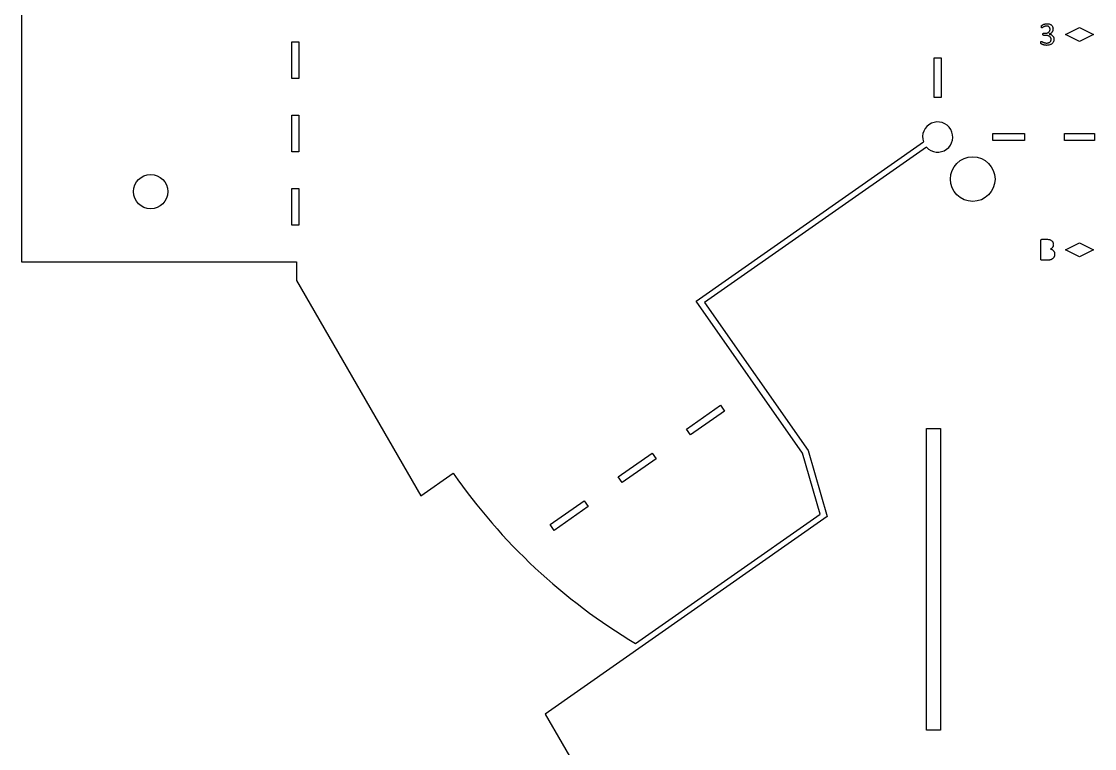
# Model space of a CAD drawing. Header units: inches. Extents: x 81.2 to 93.2, y 89.1 to 102.6.
# Drawn here: x 81.22 to 87.24, y 94.42 to 98.5 of the extents above; entities that cross this region are included whole.
import ezdxf

# ---------------------------------------------------------------- set-up
doc = ezdxf.new("R2010")
doc.units = ezdxf.units.IN
doc.header["$MEASUREMENT"] = 0
doc.layers.add('SCRIBE', color=5, linetype='Continuous')

msp = doc.modelspace()

# ---------------------------------------------------------------- linework, layer by layer
for p, q in [((81.2249, 99.0023), (81.2249, 97.1519)), ((81.2249, 97.1519), (82.7672, 97.1519)), ((82.7672, 97.1519), (82.7672, 97.0476)), ((82.7672, 97.0476), (83.4652, 95.8387)), ((83.4652, 95.8387), (83.6472, 95.9661)), ((84.1631, 94.6161), (84.4255, 94.1616))]:
    msp.add_line(p, q)
for points in [[(87.1594, 98.4658), (87.2381, 98.4264), (87.1594, 98.3871), (87.0806, 98.4264)], [(82.78, 98.1799), (82.7406, 98.1799), (82.7406, 98.3855), (82.78, 98.3855)], [(86.3838, 98.074), (86.3444, 98.074), (86.3444, 98.2963), (86.3838, 98.2963)], [(82.78, 97.7687), (82.7406, 97.7687), (82.7406, 97.9743), (82.78, 97.9743)], [(86.6731, 97.832), (86.6731, 97.8713), (86.8503, 97.8713), (86.8503, 97.832)], [(87.0747, 97.832), (87.0747, 97.8713), (87.244, 97.8713), (87.244, 97.832)], [(82.78, 97.3575), (82.7406, 97.3575), (82.7406, 97.5631), (82.78, 97.5631)], [(87.1594, 97.1796), (87.0806, 97.219), (87.1594, 97.2584), (87.2381, 97.219)], [(84.9544, 96.2134), (85.1455, 96.3471), (85.1681, 96.3149), (84.977, 96.1811)], [(86.3798, 94.5249), (86.3011, 94.5249), (86.3011, 96.2178), (86.3798, 96.2178)], [(84.786, 96.0473), (84.5949, 95.9136), (84.5723, 95.9458), (84.7634, 96.0796)], [(84.1903, 95.6783), (84.3813, 95.812), (84.4039, 95.7798), (84.2128, 95.646)]]:
    msp.add_lwpolyline(points, close=True)
for points in [[(84.6693, 95.0118), (85.7047, 95.7368), (85.6063, 96.0782), (85.0087, 96.9316), (86.2839, 97.8245)], [(86.301, 97.7952), (85.0557, 96.9233), (85.6372, 96.093), (85.7438, 95.7229), (84.1631, 94.6161)]]:
    msp.add_lwpolyline(points)
for centre, radius in [((86.5609, 97.6154), 0.125), ((81.9493, 97.5456), 0.0962)]:
    msp.add_circle(centre, radius)
for radius, start, end in [(0.0846, 221.78474, 198.68427), (3.3071, 214.76127, 239.17193)]:
    msp.add_arc((86.3641, 97.8516), radius, start, end)
at = {"layer": 'SCRIBE'}
for p, q in [((86.9584, 98.4338), (86.9686, 98.4338)), ((86.9701, 98.4214), (86.9586, 98.4214)), ((86.989, 98.4292), (86.989, 98.429)), ((86.9428, 97.1669), (86.9428, 97.2717)), ((86.9486, 97.2781), (86.9753, 97.2781)), ((86.9793, 97.1605), (86.9486, 97.1605))]:
    msp.add_line(p, q, dxfattribs=at)
for points, knots in [([(86.9461, 98.4701), (86.9461, 98.4705), (86.9461, 98.4713), (86.9461, 98.4721), (86.9462, 98.4725)], [0, 0, 0, 0, 0.003260139, 0.006121127, 0.006121127, 0.006121127, 0.006121127]), ([(86.9462, 98.4725), (86.9462, 98.4728), (86.9463, 98.4734), (86.9465, 98.474), (86.9465, 98.4743)], [0, 0, 0, 0, 0.002504794, 0.004716018, 0.004716018, 0.004716018, 0.004716018]), ([(86.9465, 98.4743), (86.9466, 98.4745), (86.9468, 98.475), (86.9471, 98.4755), (86.9472, 98.4757)], [0, 0, 0, 0, 0.002019422, 0.003928722, 0.003928722, 0.003928722, 0.003928722]), ([(86.9472, 98.4757), (86.9473, 98.4759), (86.9477, 98.4765), (86.9481, 98.4769), (86.9484, 98.4772)], [0, 0, 0, 0, 0.002152861, 0.004929591, 0.004929591, 0.004929591, 0.004929591]), ([(86.9484, 98.4772), (86.9488, 98.4775), (86.9499, 98.4785), (86.9512, 98.4792), (86.9519, 98.4797)], [0, 0, 0, 0, 0.00426631, 0.01093084, 0.01093084, 0.01093084, 0.01093084]), ([(86.9519, 98.4797), (86.9529, 98.4802), (86.955, 98.4815), (86.9572, 98.4824), (86.9584, 98.4829)], [0, 0, 0, 0, 0.00853427, 0.01843695, 0.01843695, 0.01843695, 0.01843695]), ([(86.9584, 98.4829), (86.9598, 98.4834), (86.9627, 98.4845), (86.9657, 98.4852), (86.9673, 98.4856)], [0, 0, 0, 0, 0.01119428, 0.02364075, 0.02364075, 0.02364075, 0.02364075]), ([(86.9751, 98.4738), (86.9734, 98.4737), (86.9701, 98.4736), (86.9669, 98.4726), (86.9654, 98.4722)], [0, 0, 0, 0, 0.01287617, 0.02500096, 0.02500096, 0.02500096, 0.02500096]), ([(86.9673, 98.4856), (86.969, 98.4859), (86.9726, 98.4866), (86.9763, 98.4866), (86.9782, 98.4867)], [0, 0, 0, 0, 0.01345928, 0.0277549, 0.0277549, 0.0277549, 0.0277549]), ([(86.9836, 98.4724), (86.9823, 98.4728), (86.9795, 98.4736), (86.9766, 98.4737), (86.9751, 98.4738)], [0, 0, 0, 0, 0.01041863, 0.02196292, 0.02196292, 0.02196292, 0.02196292]), ([(86.9782, 98.4867), (86.9807, 98.4866), (86.9856, 98.4865), (86.9903, 98.4852), (86.9925, 98.4846)], [0, 0, 0, 0, 0.0195451, 0.03696751, 0.03696751, 0.03696751, 0.03696751]), ([(86.9925, 98.4846), (86.9945, 98.4838), (86.9982, 98.4824), (87.0013, 98.4799), (87.0028, 98.4787)], [0, 0, 0, 0, 0.01575446, 0.03035202, 0.03035202, 0.03035202, 0.03035202]), ([(87.0028, 98.4787), (87.0041, 98.4773), (87.0067, 98.4747), (87.0082, 98.4713), (87.009, 98.4696)], [0, 0, 0, 0, 0.01405151, 0.02819203, 0.02819203, 0.02819203, 0.02819203]), ([(86.9462, 98.4668), (86.9462, 98.4673), (86.9461, 98.4684), (86.9461, 98.4694), (86.9461, 98.4701)], [0, 0, 0, 0, 0.003615087, 0.008202451, 0.008202451, 0.008202451, 0.008202451]), ([(86.9467, 98.4649), (86.9466, 98.4652), (86.9463, 98.4658), (86.9463, 98.4665), (86.9462, 98.4668)], [0, 0, 0, 0, 0.002189284, 0.004996714, 0.004996714, 0.004996714, 0.004996714]), ([(86.9475, 98.464), (86.9473, 98.4641), (86.947, 98.4643), (86.9468, 98.4647), (86.9467, 98.4649)], [0, 0, 0, 0, 0.00144231, 0.003154716, 0.003154716, 0.003154716, 0.003154716]), ([(86.9486, 98.4638), (86.9484, 98.4638), (86.948, 98.4638), (86.9477, 98.4639), (86.9475, 98.464)], [0, 0, 0, 0, 0.001535636, 0.002958778, 0.002958778, 0.002958778, 0.002958778]), ([(86.9518, 98.4654), (86.9512, 98.4649), (86.9502, 98.4642), (86.9491, 98.4639), (86.9486, 98.4638)], [0, 0, 0, 0, 0.005763816, 0.00909364, 0.00909364, 0.00909364, 0.00909364]), ([(86.9575, 98.4688), (86.9565, 98.4682), (86.9545, 98.4672), (86.9527, 98.4659), (86.9518, 98.4654)], [0, 0, 0, 0, 0.00918146, 0.01692713, 0.01692713, 0.01692713, 0.01692713]), ([(86.9547, 98.4278), (86.9547, 98.4283), (86.9547, 98.4293), (86.9549, 98.4302), (86.955, 98.4307)], [0, 0, 0, 0, 0.004013338, 0.007314033, 0.007314033, 0.007314033, 0.007314033]), ([(86.955, 98.4247), (86.9549, 98.4252), (86.9547, 98.4262), (86.9547, 98.4272), (86.9547, 98.4278)], [0, 0, 0, 0, 0.003517698, 0.007907298, 0.007907298, 0.007907298, 0.007907298]), ([(86.955, 98.4307), (86.9551, 98.431), (86.9553, 98.4317), (86.9556, 98.4322), (86.9558, 98.4325)], [0, 0, 0, 0, 0.002727617, 0.005039089, 0.005039089, 0.005039089, 0.005039089]), ([(86.9559, 98.4228), (86.9557, 98.4231), (86.9554, 98.4237), (86.9552, 98.4244), (86.955, 98.4247)], [0, 0, 0, 0, 0.002444745, 0.005319116, 0.005319116, 0.005319116, 0.005319116]), ([(86.9558, 98.4325), (86.9559, 98.4327), (86.9562, 98.4331), (86.9567, 98.4334), (86.9569, 98.4335)], [0, 0, 0, 0, 0.002021892, 0.003870088, 0.003870088, 0.003870088, 0.003870088]), ([(86.9571, 98.4218), (86.9569, 98.4219), (86.9564, 98.4222), (86.9561, 98.4226), (86.9559, 98.4228)], [0, 0, 0, 0, 0.001979969, 0.004115634, 0.004115634, 0.004115634, 0.004115634]), ([(86.9569, 98.4335), (86.9571, 98.4336), (86.9576, 98.4338), (86.9581, 98.4338), (86.9584, 98.4338)], [0, 0, 0, 0, 0.001833712, 0.00380562, 0.00380562, 0.00380562, 0.00380562]), ([(86.9586, 98.4214), (86.9583, 98.4215), (86.9578, 98.4215), (86.9573, 98.4217), (86.9571, 98.4218)], [0, 0, 0, 0, 0.001888086, 0.003803264, 0.003803264, 0.003803264, 0.003803264]), ([(86.9654, 98.4722), (86.964, 98.4717), (86.9613, 98.4707), (86.9588, 98.4694), (86.9575, 98.4688)], [0, 0, 0, 0, 0.01138286, 0.02176949, 0.02176949, 0.02176949, 0.02176949]), ([(86.9686, 98.4338), (86.9705, 98.4339), (86.9742, 98.434), (86.9777, 98.4349), (86.9794, 98.4353)], [0, 0, 0, 0, 0.01448516, 0.02771083, 0.02771083, 0.02771083, 0.02771083]), ([(86.983, 98.4199), (86.981, 98.4203), (86.9767, 98.4213), (86.9724, 98.4214), (86.9701, 98.4214)], [0, 0, 0, 0, 0.01568145, 0.03307901, 0.03307901, 0.03307901, 0.03307901]), ([(86.9794, 98.4353), (86.9809, 98.4359), (86.9838, 98.437), (86.9863, 98.4389), (86.9875, 98.4398)], [0, 0, 0, 0, 0.01217362, 0.02356884, 0.02356884, 0.02356884, 0.02356884]), ([(86.9926, 98.4154), (86.9912, 98.4164), (86.9882, 98.4183), (86.9848, 98.4194), (86.983, 98.4199)], [0, 0, 0, 0, 0.01280638, 0.02693014, 0.02693014, 0.02693014, 0.02693014]), ([(86.9896, 98.4685), (86.9887, 98.4693), (86.9869, 98.4709), (86.9847, 98.4719), (86.9836, 98.4724)], [0, 0, 0, 0, 0.00881665, 0.01832425, 0.01832425, 0.01832425, 0.01832425]), ([(86.9875, 98.4398), (86.9885, 98.4408), (86.9906, 98.4428), (86.9919, 98.4454), (86.9926, 98.4467)], [0, 0, 0, 0, 0.01100417, 0.02201346, 0.02201346, 0.02201346, 0.02201346]), ([(86.9984, 98.4328), (86.997, 98.432), (86.994, 98.4303), (86.9907, 98.4296), (86.989, 98.4292)], [0, 0, 0, 0, 0.01250049, 0.02579057, 0.02579057, 0.02579057, 0.02579057]), ([(86.989, 98.429), (86.9909, 98.4287), (86.9948, 98.4282), (86.9984, 98.4267), (87.0001, 98.4259)], [0, 0, 0, 0, 0.01504967, 0.02941547, 0.02941547, 0.02941547, 0.02941547]), ([(86.9931, 98.4627), (86.9927, 98.4638), (86.9918, 98.4659), (86.9903, 98.4676), (86.9896, 98.4685)], [0, 0, 0, 0, 0.00872229, 0.01729639, 0.01729639, 0.01729639, 0.01729639]), ([(86.9926, 98.4467), (86.9931, 98.4482), (86.9941, 98.4511), (86.9943, 98.4542), (86.9943, 98.4558)], [0, 0, 0, 0, 0.01138667, 0.02352546, 0.02352546, 0.02352546, 0.02352546]), ([(86.9985, 98.4085), (86.9977, 98.4098), (86.9962, 98.4125), (86.9938, 98.4144), (86.9926, 98.4154)], [0, 0, 0, 0, 0.01137568, 0.02324615, 0.02324615, 0.02324615, 0.02324615]), ([(86.9943, 98.4558), (86.9943, 98.457), (86.9942, 98.4593), (86.9935, 98.4616), (86.9931, 98.4627)], [0, 0, 0, 0, 0.00905993, 0.01797358, 0.01797358, 0.01797358, 0.01797358]), ([(87.0053, 98.439), (87.0043, 98.4378), (87.0023, 98.4354), (86.9997, 98.4337), (86.9984, 98.4328)], [0, 0, 0, 0, 0.01175905, 0.02378232, 0.02378232, 0.02378232, 0.02378232]), ([(87.0001, 98.4259), (87.0017, 98.4251), (87.0049, 98.4235), (87.0075, 98.4211), (87.0088, 98.4199)], [0, 0, 0, 0, 0.01376447, 0.02695352, 0.02695352, 0.02695352, 0.02695352]), ([(87.0096, 98.4475), (87.0091, 98.4459), (87.008, 98.4429), (87.0062, 98.4403), (87.0053, 98.439)], [0, 0, 0, 0, 0.01229874, 0.02414422, 0.02414422, 0.02414422, 0.02414422]), ([(87.0088, 98.4199), (87.0099, 98.4186), (87.0122, 98.4161), (87.0137, 98.413), (87.0145, 98.4114)], [0, 0, 0, 0, 0.01295298, 0.026078, 0.026078, 0.026078, 0.026078]), ([(87.009, 98.4696), (87.0096, 98.4677), (87.0108, 98.4639), (87.011, 98.4599), (87.011, 98.4578)], [0, 0, 0, 0, 0.01474472, 0.03046189, 0.03046189, 0.03046189, 0.03046189]), ([(87.011, 98.4578), (87.011, 98.456), (87.0109, 98.4525), (87.01, 98.4491), (87.0096, 98.4475)], [0, 0, 0, 0, 0.01361786, 0.02652422, 0.02652422, 0.02652422, 0.02652422]), ([(86.9428, 98.3819), (86.9428, 98.3829), (86.9428, 98.3844), (86.9433, 98.3859), (86.9435, 98.3865)], [0, 0, 0, 0, 0.00705062, 0.01171904, 0.01171904, 0.01171904, 0.01171904]), ([(86.943, 98.3787), (86.9429, 98.3792), (86.9428, 98.3803), (86.9428, 98.3813), (86.9428, 98.3819)], [0, 0, 0, 0, 0.003730223, 0.008202183, 0.008202183, 0.008202183, 0.008202183]), ([(86.9434, 98.3765), (86.9433, 98.3768), (86.9431, 98.3775), (86.943, 98.3783), (86.943, 98.3787)], [0, 0, 0, 0, 0.002637791, 0.005754539, 0.005754539, 0.005754539, 0.005754539]), ([(86.944, 98.3749), (86.9439, 98.3752), (86.9436, 98.3757), (86.9435, 98.3762), (86.9434, 98.3765)], [0, 0, 0, 0, 0.001986833, 0.004249377, 0.004249377, 0.004249377, 0.004249377]), ([(86.9435, 98.3865), (86.9437, 98.3868), (86.9441, 98.3875), (86.9449, 98.3877), (86.9453, 98.3877)], [0, 0, 0, 0, 0.003149818, 0.005990764, 0.005990764, 0.005990764, 0.005990764]), ([(86.945, 98.3737), (86.9448, 98.3739), (86.9444, 98.3742), (86.9441, 98.3747), (86.944, 98.3749)], [0, 0, 0, 0, 0.002224141, 0.004192659, 0.004192659, 0.004192659, 0.004192659]), ([(86.9484, 98.3716), (86.9476, 98.372), (86.9465, 98.3726), (86.9454, 98.3734), (86.945, 98.3737)], [0, 0, 0, 0, 0.006264998, 0.009906705, 0.009906705, 0.009906705, 0.009906705]), ([(86.9453, 98.3877), (86.9458, 98.3876), (86.9469, 98.3873), (86.948, 98.3867), (86.9486, 98.3863)], [0, 0, 0, 0, 0.003298121, 0.009222144, 0.009222144, 0.009222144, 0.009222144]), ([(86.955, 98.3689), (86.9538, 98.3693), (86.9515, 98.3701), (86.9493, 98.3711), (86.9484, 98.3716)], [0, 0, 0, 0, 0.00989251, 0.0182294, 0.0182294, 0.0182294, 0.0182294]), ([(86.9486, 98.3863), (86.9496, 98.3858), (86.9516, 98.3846), (86.9538, 98.3837), (86.955, 98.3831)], [0, 0, 0, 0, 0.00812363, 0.017967, 0.017967, 0.017967, 0.017967]), ([(86.955, 98.3831), (86.9564, 98.3826), (86.9593, 98.3814), (86.9624, 98.3805), (86.964, 98.38)], [0, 0, 0, 0, 0.0114244, 0.02431805, 0.02431805, 0.02431805, 0.02431805]), ([(86.9641, 98.3666), (86.9625, 98.3669), (86.9594, 98.3675), (86.9564, 98.3685), (86.955, 98.3689)], [0, 0, 0, 0, 0.01259996, 0.02391239, 0.02391239, 0.02391239, 0.02391239]), ([(86.964, 98.38), (86.9658, 98.3796), (86.9696, 98.3787), (86.9735, 98.3786), (86.9755, 98.3786)], [0, 0, 0, 0, 0.01415175, 0.02953868, 0.02953868, 0.02953868, 0.02953868]), ([(86.9752, 98.3657), (86.9733, 98.3657), (86.9695, 98.3658), (86.9659, 98.3663), (86.9641, 98.3666)], [0, 0, 0, 0, 0.01452226, 0.02817262, 0.02817262, 0.02817262, 0.02817262]), ([(86.9926, 98.3682), (86.9899, 98.3674), (86.9842, 98.3659), (86.9783, 98.3657), (86.9752, 98.3657)], [0, 0, 0, 0, 0.0214201, 0.04489684, 0.04489684, 0.04489684, 0.04489684]), ([(86.9755, 98.3786), (86.9775, 98.3786), (86.9811, 98.3787), (86.9847, 98.3797), (86.9863, 98.3801)], [0, 0, 0, 0, 0.01470956, 0.02782672, 0.02782672, 0.02782672, 0.02782672]), ([(86.9863, 98.3801), (86.9878, 98.3807), (86.9906, 98.3817), (86.993, 98.3836), (86.9942, 98.3845)], [0, 0, 0, 0, 0.01187264, 0.02288212, 0.02288212, 0.02288212, 0.02288212]), ([(87.0056, 98.3753), (87.0037, 98.3738), (86.9997, 98.3708), (86.995, 98.369), (86.9926, 98.3682)], [0, 0, 0, 0, 0.01821299, 0.0378446, 0.0378446, 0.0378446, 0.0378446]), ([(86.9942, 98.3845), (86.9952, 98.3854), (86.9971, 98.3874), (86.9983, 98.3899), (86.9989, 98.3911)], [0, 0, 0, 0, 0.01052235, 0.02095898, 0.02095898, 0.02095898, 0.02095898]), ([(87.0005, 98.3995), (87.0004, 98.4012), (87.0003, 98.4043), (86.9991, 98.4071), (86.9985, 98.4085)], [0, 0, 0, 0, 0.01212551, 0.02357799, 0.02357799, 0.02357799, 0.02357799]), ([(86.9989, 98.3911), (86.9994, 98.3925), (87.0003, 98.3952), (87.0004, 98.3981), (87.0005, 98.3995)], [0, 0, 0, 0, 0.01067588, 0.0218271, 0.0218271, 0.0218271, 0.0218271]), ([(87.0137, 98.3864), (87.0126, 98.3843), (87.0106, 98.3802), (87.0073, 98.3769), (87.0056, 98.3753)], [0, 0, 0, 0, 0.01762131, 0.03516065, 0.03516065, 0.03516065, 0.03516065]), ([(87.0165, 98.401), (87.0164, 98.3984), (87.0162, 98.3934), (87.0145, 98.3887), (87.0137, 98.3864)], [0, 0, 0, 0, 0.01961056, 0.03792377, 0.03792377, 0.03792377, 0.03792377]), ([(87.0145, 98.4114), (87.015, 98.4097), (87.0163, 98.4064), (87.0164, 98.4028), (87.0165, 98.401)], [0, 0, 0, 0, 0.01335907, 0.0270649, 0.0270649, 0.0270649, 0.0270649]), ([(86.9428, 97.2717), (86.9428, 97.2728), (86.9429, 97.2746), (86.9441, 97.276), (86.9447, 97.2767)], [0, 0, 0, 0, 0.00773519, 0.01381138, 0.01381138, 0.01381138, 0.01381138]), ([(86.9447, 97.2767), (86.9453, 97.2771), (86.9465, 97.2779), (86.9479, 97.278), (86.9486, 97.2781)], [0, 0, 0, 0, 0.0055644, 0.01080472, 0.01080472, 0.01080472, 0.01080472]), ([(86.9753, 97.2781), (86.9786, 97.278), (86.9844, 97.2779), (86.9901, 97.2766), (86.9926, 97.2761)], [0, 0, 0, 0, 0.02437922, 0.0442475, 0.0442475, 0.0442475, 0.0442475]), ([(86.9926, 97.2761), (86.9947, 97.2754), (86.9988, 97.274), (87.0022, 97.2715), (87.0038, 97.2702)], [0, 0, 0, 0, 0.01685725, 0.03227418, 0.03227418, 0.03227418, 0.03227418]), ([(87.0038, 97.2702), (87.0052, 97.2689), (87.0081, 97.2662), (87.0097, 97.2627), (87.0106, 97.2609)], [0, 0, 0, 0, 0.01471678, 0.02955224, 0.02955224, 0.02955224, 0.02955224]), ([(87.004, 97.2275), (87.003, 97.2267), (87.0009, 97.2251), (86.9985, 97.2239), (86.9972, 97.2234)], [0, 0, 0, 0, 0.00996996, 0.02026545, 0.02026545, 0.02026545, 0.02026545]), ([(86.9972, 97.2234), (86.9988, 97.223), (87.002, 97.2223), (87.0048, 97.2208), (87.0062, 97.2201)], [0, 0, 0, 0, 0.01226789, 0.0244369, 0.0244369, 0.0244369, 0.0244369]), ([(87.0089, 97.2333), (87.0082, 97.2323), (87.0068, 97.2301), (87.0049, 97.2284), (87.004, 97.2275)], [0, 0, 0, 0, 0.00956704, 0.01929659, 0.01929659, 0.01929659, 0.01929659]), ([(87.0062, 97.2201), (87.0076, 97.2192), (87.0103, 97.2175), (87.0125, 97.2151), (87.0135, 97.2139)], [0, 0, 0, 0, 0.01213962, 0.02433719, 0.02433719, 0.02433719, 0.02433719]), ([(87.0119, 97.2404), (87.0115, 97.2391), (87.0108, 97.2367), (87.0095, 97.2344), (87.0089, 97.2333)], [0, 0, 0, 0, 0.00983355, 0.01944455, 0.01944455, 0.01944455, 0.01944455]), ([(87.0106, 97.2609), (87.0113, 97.2589), (87.0126, 97.2549), (87.0128, 97.2506), (87.0129, 97.2484)], [0, 0, 0, 0, 0.01561161, 0.03251939, 0.03251939, 0.03251939, 0.03251939]), ([(87.0129, 97.2484), (87.0128, 97.247), (87.0127, 97.2443), (87.0122, 97.2417), (87.0119, 97.2404)], [0, 0, 0, 0, 0.01040399, 0.02050805, 0.02050805, 0.02050805, 0.02050805]), ([(87.0135, 97.2139), (87.0145, 97.2126), (87.0166, 97.2099), (87.0178, 97.2068), (87.0185, 97.2052)], [0, 0, 0, 0, 0.01249891, 0.02557437, 0.02557437, 0.02557437, 0.02557437]), ([(86.9447, 97.1619), (86.9441, 97.1625), (86.9429, 97.1639), (86.9428, 97.1658), (86.9428, 97.1669)], [0, 0, 0, 0, 0.00607619, 0.01381138, 0.01381138, 0.01381138, 0.01381138]), ([(86.9486, 97.1605), (86.9479, 97.1606), (86.9465, 97.1607), (86.9453, 97.1615), (86.9447, 97.1619)], [0, 0, 0, 0, 0.00524033, 0.01080472, 0.01080472, 0.01080472, 0.01080472]), ([(86.9911, 97.1615), (86.9893, 97.1612), (86.9854, 97.1606), (86.9814, 97.1605), (86.9793, 97.1605)], [0, 0, 0, 0, 0.01410791, 0.03001368, 0.03001368, 0.03001368, 0.03001368]), ([(87.0007, 97.1643), (86.9992, 97.1637), (86.9961, 97.1625), (86.9928, 97.1618), (86.9911, 97.1615)], [0, 0, 0, 0, 0.01256412, 0.0255567, 0.0255567, 0.0255567, 0.0255567]), ([(87.0088, 97.169), (87.0076, 97.1681), (87.005, 97.1663), (87.0022, 97.165), (87.0007, 97.1643)], [0, 0, 0, 0, 0.01171311, 0.02383947, 0.02383947, 0.02383947, 0.02383947]), ([(87.015, 97.1756), (87.0141, 97.1744), (87.0123, 97.172), (87.01, 97.17), (87.0088, 97.169)], [0, 0, 0, 0, 0.01138868, 0.02284293, 0.02284293, 0.02284293, 0.02284293]), ([(87.0189, 97.184), (87.0184, 97.1825), (87.0174, 97.1795), (87.0158, 97.1769), (87.015, 97.1756)], [0, 0, 0, 0, 0.01207006, 0.02365894, 0.02365894, 0.02365894, 0.02365894]), ([(87.0185, 97.2052), (87.019, 97.2035), (87.0201, 97.1999), (87.0202, 97.1961), (87.0203, 97.1942)], [0, 0, 0, 0, 0.01376916, 0.02841083, 0.02841083, 0.02841083, 0.02841083]), ([(87.0203, 97.1942), (87.0203, 97.1924), (87.0202, 97.189), (87.0193, 97.1856), (87.0189, 97.184)], [0, 0, 0, 0, 0.01355838, 0.02627721, 0.02627721, 0.02627721, 0.02627721])]:
    msp.add_open_spline(points, degree=3, knots=knots, dxfattribs=at)

doc.saveas('drawing.dxf')
